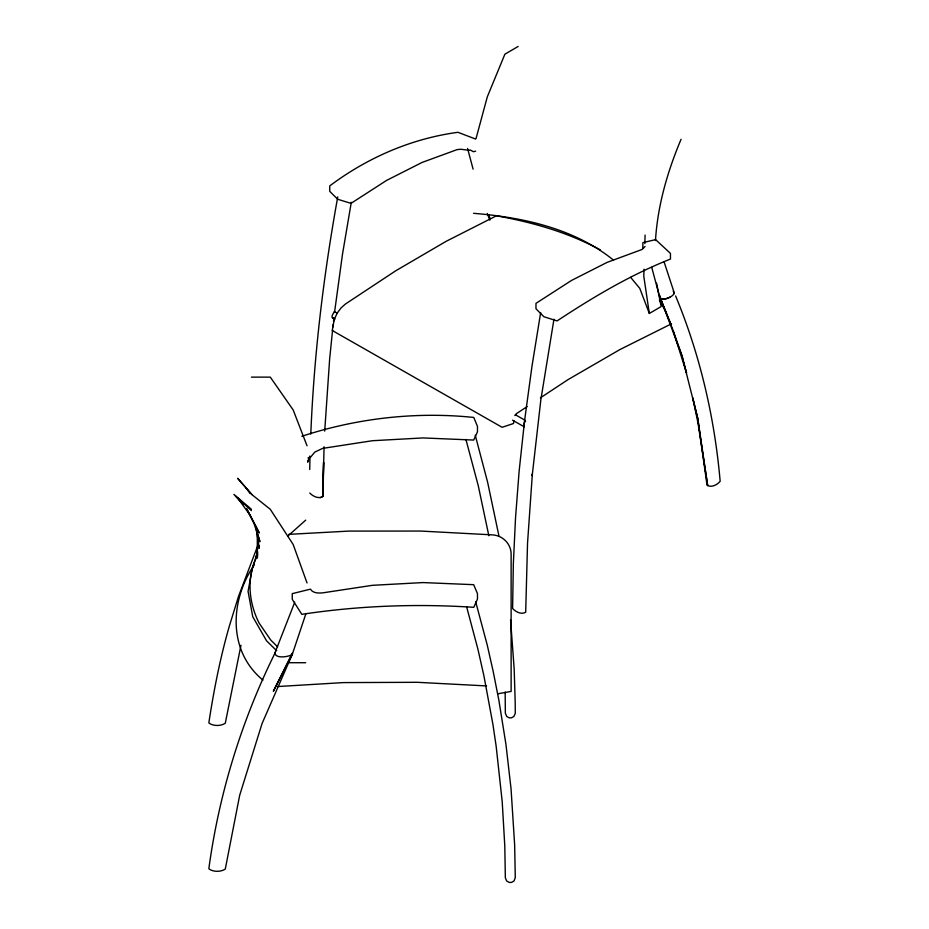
<?xml version="1.0" encoding="UTF-8"?>
<svg xmlns="http://www.w3.org/2000/svg" width="929" height="929" viewBox="0 0 929 929"><rect width="100%" height="100%" fill="white"/><g stroke="black" fill="none" stroke-linecap="round" stroke-linejoin="round"><path stroke-width="1.39" d="M323.106 495.935L323.594 462.352L322.804 496.539L324.082 446.768M309.717 469.505L309.961 458.218M644.018 269.213L643.797 276.331L649.336 313.468L661.169 306.558L656.582 283.206M644.831 243.584L645.098 235.049M310.797 434.017C314.014 354.46 323.582 275.239 337.75 196.913M324.709 431.126L329.656 358.931L332.605 329.853M655.479 240.553C657.616 205.576 667.486 171.459 681.073 139.292M335.09 319.065C328.738 318.101 334.01 313.305 334.173 311.656M257.739 553.835L257.321 558.085L257.31 532.422M524.374 422.567L519.114 471.317L515.525 517.917L513.342 563.81L512.599 608.46C515.514 611.828 521.506 614.986 525.698 612.176L527.533 543.21L532.363 473.906L532.201 475.613L540.841 399.83L553.963 319.228M332.93 327.031L333.244 324.209M333.557 321.388L333.883 318.566M524.084 424.274L531.969 366.351L540.655 312.632M334.568 312.179L342.464 254.407L351.301 202.278M257.751 547.982L256.172 557.667L257.647 552.523M513.934 420.883L513.493 423.519L502.113 427.294L332.245 330.492L334.208 319.785M664.014 261.676L674.129 292.496L673.746 294.052C672.039 297.443 659.323 302.761 660.124 295.863M475.996 138.688L487.33 96.79L504.888 54.196L518.138 46.45M240.971 645.283L225.282 723.238C220.8 726.211 213.507 726.246 209.083 723.168L208.886 722.553C213.914 689.736 220.347 657.093 229.614 625.194L238.567 596.255L257.728 545.741M257.658 551.663L252.107 569.28L248.066 591.425L252.734 616.693L266.553 640.813L276.703 650.764M307.789 461.98L309.148 457.892M305.989 613.465L292.263 654.446L273.358 691.269L292.275 653.133M307.789 461.91L309.845 456.046M673.641 294.145L674.106 292.786L673.211 291.276M659.927 296.641L659.869 297.756L651.74 267.355M294.76 602.189L274.845 653.133C275.832 658.882 287.885 656.931 292.008 654.69L292.507 653.795L262.071 723.528L239.682 795.27L225.282 869.079C220.8 872.064 213.496 872.087 209.071 868.998L208.886 868.383C219.058 793.587 241.61 720.532 275.1 652.89M256.81 556.901C246.231 577.49 248.821 602.898 259.121 623.092L270.676 639.965L277.608 646.828M334.591 318.624L337.332 312.957L341.036 307.952L345.321 304.108L395.649 270.838L446.094 241.354L496.423 215.795M645.063 246.452L642.102 249.448L607.09 262.384L571.544 280.43L535.975 303.342L535.975 308.788L543.895 316.743L557.086 320.911C593.05 297.164 630.326 275.007 670.459 259.063L670.459 253.396L655.619 239.636L642.868 242.62L642.868 248.24M514.829 415.588L516.338 413.707L527.161 406.577M254.43 564.658C230.02 599.983 227.419 650.904 262.942 680.109M287.816 536.079L305.722 520.135M540.388 397.856L568.049 379.613L619.852 349.594L671.528 323.78M524.839 421.975L525.535 421.557M670.041 297.175L665.257 298.941L662.098 299.057M301.832 436.282C357.108 418.189 415.878 411.442 473.778 417.446L477.471 426.388L477.471 431.834L473.674 440.067L423.032 437.931L372.436 440.718L322.595 448.393L314.803 452.086L310.425 457.37L307.987 457.939M320.203 497.607L322.189 497.061C317.834 498.722 312.783 496.237 309.787 493.044M333.732 317.764L332.57 317.637M475.602 151.183L473.465 151.717L470.086 149.929M497.63 693.824L511.124 691.42L511.124 553.626C510.822 543.5 502.484 535.452 492.509 534.883L420.849 531.063L349.037 531.086L288.861 534.349M277.167 686.577L343.509 682.594L417.272 682.304L486.552 685.927M251.422 377.128L270.281 377.128L293.181 409.956L307.023 445.781M288.884 662.714L305.722 662.714M473.581 213.322C522.876 217.305 574.296 228.383 613.57 260.178M469.366 150.347L460.877 149.255L457.114 149.615L422.114 162.424L386.569 180.423L350.988 203.381L337.738 199.27L329.737 191.362L329.737 185.916C367.234 157.744 411.35 138.572 457.939 132.301L475.451 138.99M497.828 216.085C533.304 222.449 568.42 232.645 600.25 249.82M512.506 420.175L524.258 426.817M334.603 311.738L337.111 313.178M515.456 414.798L525.5 420.523M251.864 494.576L237.719 478.377L251.864 494.576L270.281 509.301L293.181 544.51L307.023 582.947M251.422 509.301L233.876 494.379L243.363 504.435L237.476 497.712L249.715 514.666L259.296 532.967L246.812 508.987M235.583 496.167L251.376 510.625M630.617 277.33L639.779 288.373L649.336 313.468M245.767 487.539L249.913 493.218M294.377 602.642L292.263 599.333L292.263 593.631L310.425 589.16C312.922 593.248 318.368 593.248 322.595 592.876L372.448 585.316L423.043 582.576L473.674 584.678L477.471 593.619L477.471 599.077L473.778 607.322C416.413 603.548 358.687 605.72 301.832 614.336L295.027 603.653M659.369 300.044L666.302 312.597M246.766 509.011L253.826 522.957L259.923 541.595L256.392 529.623L259.226 548.261L258.947 545.393M523.84 426.62L523.654 425.645M488.491 214.704L490.152 218.524M659.996 298.081L671.435 325.731L660.635 298.639L682.014 355.865L686.554 372.993L673.316 331.188M675.592 295.945C700.106 354.843 714.633 417.864 720.161 481.315C717.327 484.787 711.184 488.073 707.015 485.124L697.749 418.398L692.779 397.856L698.085 423.496L707.689 485.704L697.749 418.398L682.014 355.865L671.888 327.043M487.319 213.496L489.804 220.15M467.566 148.431L473.093 169.136M465.928 439.452L478.249 485.658L488.84 535.719M475.648 601.667L487.249 645.074L493.218 671.609L498.861 700.176L505.945 744.384L511.055 788.93L514.643 844.763L515.281 877.603L514.074 880.901L511.589 882.387L509.266 882.445L506.63 880.982L505.341 877.754L504.795 846.029L502.206 801.634L496.167 746.301L492.893 724.237L483.904 675.766L477.97 649.394L466.579 606.591M475.253 435.248L487.62 482.244L498.861 535.58M510.567 620.015L514.178 668.996L515.2 702.533L515.281 713.333L513.888 716.491L511.403 717.838L509.243 717.838L506.711 716.468L505.341 713.182L505.167 692.059M258.262 538.205L258.68 542.513"/></g></svg>
